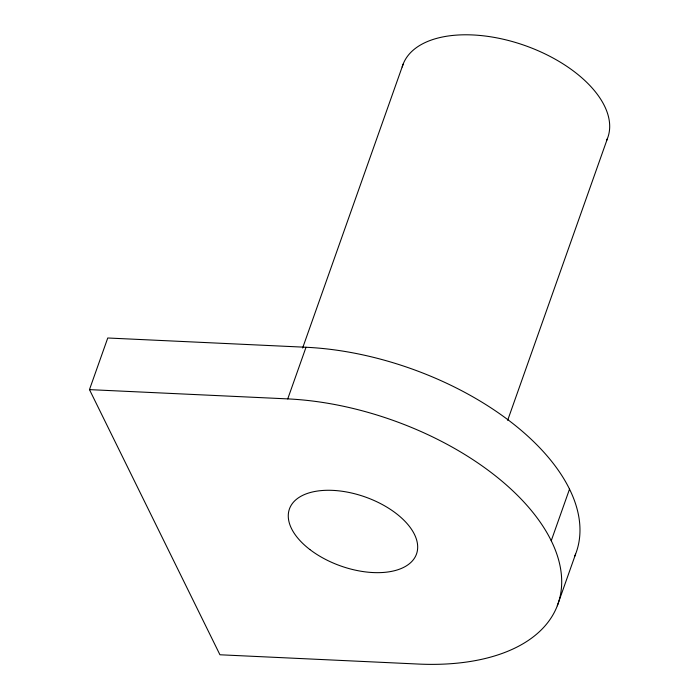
<?xml version="1.0" encoding="UTF-8"?>
<svg xmlns="http://www.w3.org/2000/svg" width="699" height="699" viewBox="0 0 699 699"><rect width="100%" height="100%" fill="white"/><g stroke="black" fill="none" stroke-linecap="round" stroke-linejoin="round"><path stroke-width="1.05" d="M569.528 489.117L551.24 540.746A217.441 118.105 19.5 0 1 418.212 664.05L219.94 654.771L89.472 389.623L107.76 337.993L306.022 347.263A217.441 118.105 19.5 0 1 511.729 422.659A217.441 118.105 19.5 0 1 574.779 556.124M302.615 348.032L403.166 64.081M89.472 389.623L287.743 398.893L306.022 347.263M507.666 420.3L607.492 138.402M557.295 605.797L575.574 554.167M287.743 398.893A217.441 118.105 19.5 0 1 551.24 540.746M402.196 66.999A108.721 59.057 19.5 0 1 525.762 45.828A108.721 59.057 19.5 0 1 606.688 140.289M309.858 549.528A67.41 36.61 19.5 0 0 416.316 554.508A67.41 36.61 19.5 0 0 332.75 490.375A67.41 36.61 19.5 0 0 309.858 549.528"/></g></svg>
